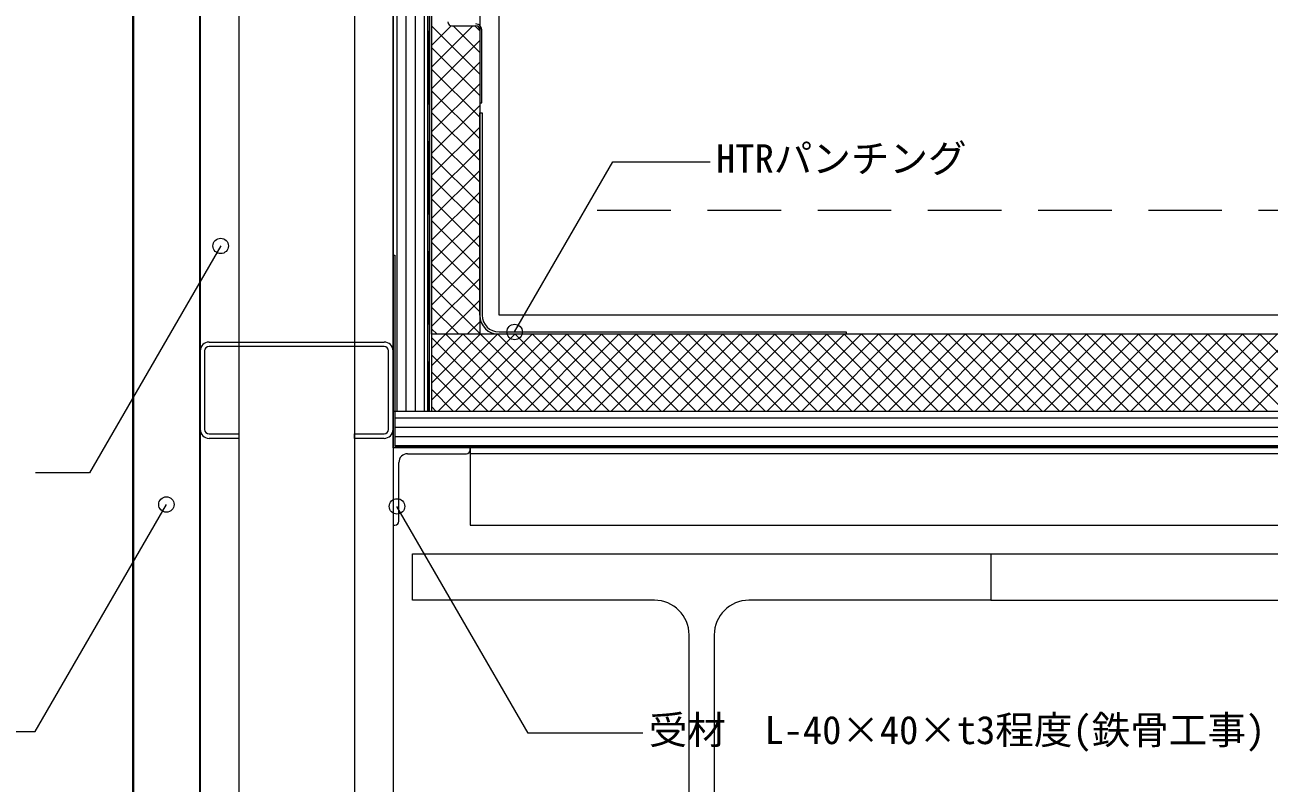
# Model space of a CAD drawing. Units: millimetres, scale not verified. Extents: x -1380 to 1380, y -955 to 955.
# Drawn here: x -781 to -136, y -509 to -115 of the extents above; entities that cross this region are included whole.
import ezdxf
from ezdxf.enums import TextEntityAlignment as Align

# ---------------------------------------------------------------- set-up
doc = ezdxf.new("R2010")
doc.units = ezdxf.units.MM
doc.header["$LTSCALE"] = 3
doc.linetypes.add('USER2', pattern=[19.05, 12.7, -6.35])
for name, color, linetype, lineweight in [('0-1_BOUSUI', 1, 'Continuous', 18), ('0-2_MOJI', 7, 'Continuous', 18), ('0-3_HATCH', 9, 'Continuous', 18), ('0-4_KANAMONO', 5, 'Continuous', 18), ('0-6_TEKKOTU', 7, 'Continuous', 18), ('0-8_dannnetu', 6, 'Continuous', 18), ('0-9_bo-do', 3, 'Continuous', 18), ('0-D_doubuti', 5, 'Continuous', 18)]:
    doc.layers.add(name, color=color, linetype=linetype, lineweight=lineweight)
doc.styles.add('ＭＳ ゴシック', font='')
doc.styles.get('ＭＳ ゴシック').set_extended_font_data('MS Gothic')

msp = doc.modelspace()

# ---------------------------------------------------------------- linework, layer by layer
at = {"layer": '0-1_BOUSUI', "linetype": 'USER2'}
msp.add_line((-571.291, 110.165), (-571.291, -315.835), dxfattribs=at)
at = {"layer": '0-1_BOUSUI'}
msp.add_lwpolyline([(504.271, -164.835), (250.131, -164.835), (205.273, -209.692), (205.273, -221.692), (161.131, -265.835), (-490.585, -265.835), (-534.727, -265.835), (-534.727, 105.308), (-550.585, 121.165), (-715.127, 121.165)], dxfattribs=at)
at = {"layer": '0-2_MOJI', "linetype": 'USER2'}
msp.add_line((-483.827, -211.368), (181.201, -211.368), dxfattribs=at)
at = {"layer": '0-2_MOJI'}
for points in [[(-526.692, -274.635), (-475.691, -186.298), (-425.253, -186.298)], [(-679.107, -229.986), (-747.093, -347.742), (-775.165, -347.742)], [(-800.449, -481.896), (-775.23, -481.896), (-707.244, -364.14)], [(-460.149, -482.891), (-519.698, -482.891), (-587.685, -365.135)]]:
    msp.add_lwpolyline(points, dxfattribs=at)
for centre in [(-679.107, -229.986), (-526.692, -274.635), (-707.244, -364.14), (-587.685, -365.135)]:
    msp.add_circle(centre, 4, dxfattribs=at)
at = {"layer": '0-3_HATCH'}
for p, q in [((-587.669, -315.835), (-587.669, 110.165)), ((-582.906, -315.835), (-582.906, 110.165)), ((-578.144, -315.835), (-578.144, 110.165)), ((-573.381, -315.835), (-573.381, 110.165)), ((-544.785, -140.782), (-569.755, -115.812)), ((-569.753, -125.967), (-559.548, -115.763)), ((-569.751, -137.19), (-548.341, -115.78)), ((-544.785, -129.556), (-558.561, -115.78)), ((-544.785, -118.331), (-547.336, -115.78)), ((-544.785, -152.007), (-569.753, -127.039)), ((-569.749, -148.414), (-544.785, -123.45)), ((-569.747, -159.637), (-544.785, -134.675)), ((-544.785, -163.232), (-569.751, -138.267)), ((-569.745, -170.861), (-544.785, -145.901)), ((-544.785, -174.458), (-569.749, -149.494)), ((-544.785, -185.683), (-569.747, -160.721)), ((-569.743, -182.084), (-544.785, -157.126)), ((-544.785, -196.908), (-569.745, -171.948)), ((-569.741, -193.307), (-544.785, -168.351)), ((-569.739, -204.531), (-544.785, -179.577)), ((-544.785, -208.133), (-569.743, -183.176)), ((-569.737, -215.754), (-544.785, -190.802)), ((-544.785, -219.359), (-569.741, -194.403)), ((-544.785, -230.584), (-569.739, -205.63)), ((-569.735, -226.977), (-544.785, -202.027)), ((-544.785, -241.809), (-569.737, -216.857)), ((-569.733, -238.201), (-544.785, -213.253)), ((-569.731, -249.424), (-544.785, -224.478)), ((-544.785, -253.035), (-569.735, -228.085)), ((-569.729, -260.648), (-544.785, -235.703)), ((-544.785, -264.26), (-569.733, -239.312)), ((-544.785, -275.485), (-569.731, -250.539)), ((-569.728, -271.871), (-544.785, -246.929)), ((-555.661, -275.835), (-569.729, -261.767)), ((-562.466, -275.835), (-544.785, -258.154)), ((-551.24, -275.835), (-544.785, -269.379)), ((-569.785, -283.154), (-562.466, -275.835)), ((-569.785, -292.134), (-553.486, -275.835)), ((-569.785, -301.114), (-544.505, -275.835)), ((-569.785, -310.095), (-535.525, -275.835)), ((-566.887, -275.835), (-569.727, -272.994)), ((-566.545, -315.835), (-526.545, -275.835)), ((-522.396, -315.835), (-562.396, -275.835)), ((-557.565, -315.835), (-517.565, -275.835)), ((-513.416, -315.835), (-553.416, -275.835)), ((-548.584, -315.835), (-508.584, -275.835)), ((-504.436, -315.835), (-544.436, -275.835)), ((-539.604, -315.835), (-499.604, -275.835)), ((-495.456, -315.835), (-535.456, -275.835)), ((-530.624, -315.835), (-490.624, -275.835)), ((-486.475, -315.835), (-526.475, -275.835)), ((-521.643, -315.835), (-481.643, -275.835)), ((-477.495, -315.835), (-517.495, -275.835)), ((-512.663, -315.835), (-472.663, -275.835)), ((-468.515, -315.835), (-508.515, -275.835)), ((-503.683, -315.835), (-463.683, -275.835)), ((-459.535, -315.835), (-499.535, -275.835)), ((-494.703, -315.835), (-454.703, -275.835)), ((-450.554, -315.835), (-490.554, -275.835)), ((-485.722, -315.835), (-445.722, -275.835)), ((-441.574, -315.835), (-481.574, -275.835)), ((-476.742, -315.835), (-436.742, -275.835)), ((-432.594, -315.835), (-472.594, -275.835)), ((-467.762, -315.835), (-427.762, -275.835)), ((-423.614, -315.835), (-463.614, -275.835)), ((-458.782, -315.835), (-418.782, -275.835)), ((-414.633, -315.835), (-454.633, -275.835)), ((-449.801, -315.835), (-409.801, -275.835)), ((-405.653, -315.835), (-445.653, -275.835)), ((-440.821, -315.835), (-400.821, -275.835)), ((-396.673, -315.835), (-436.673, -275.835)), ((-431.841, -315.835), (-391.841, -275.835)), ((-387.693, -315.835), (-427.693, -275.835)), ((-422.861, -315.835), (-382.861, -275.835)), ((-378.712, -315.835), (-418.712, -275.835)), ((-413.88, -315.835), (-373.88, -275.835)), ((-369.732, -315.835), (-409.732, -275.835)), ((-404.9, -315.835), (-364.9, -275.835)), ((-360.752, -315.835), (-400.752, -275.835)), ((-395.92, -315.835), (-355.92, -275.835)), ((-351.772, -315.835), (-391.772, -275.835)), ((-386.94, -315.835), (-346.94, -275.835)), ((-342.791, -315.835), (-382.791, -275.835)), ((-377.959, -315.835), (-337.959, -275.835)), ((-333.811, -315.835), (-373.811, -275.835)), ((-368.979, -315.835), (-328.979, -275.835)), ((-324.831, -315.835), (-364.831, -275.835)), ((-359.999, -315.835), (-319.999, -275.835)), ((-315.851, -315.835), (-355.851, -275.835)), ((-351.019, -315.835), (-311.019, -275.835)), ((-306.87, -315.835), (-346.87, -275.835)), ((-342.038, -315.835), (-302.038, -275.835)), ((-297.89, -315.835), (-337.89, -275.835)), ((-333.058, -315.835), (-293.058, -275.835)), ((-288.91, -315.835), (-328.91, -275.835)), ((-324.078, -315.835), (-284.078, -275.835)), ((-279.93, -315.835), (-319.93, -275.835)), ((-315.098, -315.835), (-275.098, -275.835)), ((-270.949, -315.835), (-310.949, -275.835)), ((-306.117, -315.835), (-266.117, -275.835)), ((-261.969, -315.835), (-301.969, -275.835)), ((-297.137, -315.835), (-257.137, -275.835)), ((-252.989, -315.835), (-292.989, -275.835)), ((-288.157, -315.835), (-248.157, -275.835)), ((-244.009, -315.835), (-284.009, -275.835)), ((-279.177, -315.835), (-239.177, -275.835)), ((-235.028, -315.835), (-275.028, -275.835)), ((-270.196, -315.835), (-230.196, -275.835)), ((-226.048, -315.835), (-266.048, -275.835)), ((-261.216, -315.835), (-221.216, -275.835)), ((-217.068, -315.835), (-257.068, -275.835)), ((-252.236, -315.835), (-212.236, -275.835)), ((-208.088, -315.835), (-248.088, -275.835)), ((-243.256, -315.835), (-203.256, -275.835)), ((-199.107, -315.835), (-239.107, -275.835)), ((-234.275, -315.835), (-194.275, -275.835)), ((-190.127, -315.835), (-230.127, -275.835)), ((-225.295, -315.835), (-185.295, -275.835)), ((-181.147, -315.835), (-221.147, -275.835)), ((-216.315, -315.835), (-176.315, -275.835)), ((-172.166, -315.835), (-212.166, -275.835)), ((-207.335, -315.835), (-167.335, -275.835)), ((-163.186, -315.835), (-203.186, -275.835)), ((-198.354, -315.835), (-158.354, -275.835)), ((-154.206, -315.835), (-194.206, -275.835)), ((-189.374, -315.835), (-149.374, -275.835)), ((-145.226, -315.835), (-185.226, -275.835)), ((-180.394, -315.835), (-140.394, -275.835)), ((-136.245, -315.835), (-176.245, -275.835)), ((-171.414, -315.835), (-131.414, -275.835)), ((-127.265, -315.835), (-167.265, -275.835)), ((-162.433, -315.835), (-122.433, -275.835)), ((-118.285, -315.835), (-158.285, -275.835)), ((-153.453, -315.835), (-113.453, -275.835)), ((-109.305, -315.835), (-149.305, -275.835)), ((-144.473, -315.835), (-104.473, -275.835)), ((-100.324, -315.835), (-140.324, -275.835)), ((-531.377, -315.835), (-569.785, -277.426)), ((-540.357, -315.835), (-569.785, -286.406)), ((-549.337, -315.835), (-569.785, -295.387)), ((-558.318, -315.835), (-569.785, -304.367)), ((-567.298, -315.835), (-569.785, -313.347)), ((-588.727, -319.26), (240.273, -319.26)), ((-588.727, -324.022), (240.273, -324.022)), ((-588.727, -328.785), (240.273, -328.785)), ((-588.727, -333.547), (240.273, -333.547))]:
    msp.add_line(p, q, dxfattribs=at)
at = {"layer": '0-4_KANAMONO'}
for p, q in [((-689.727, 105.565), (-689.727, -659.835)), ((-669.727, 60.165), (-669.727, -659.835)), ((-609.727, 60.165), (-609.727, -659.835)), ((-589.727, 60.165), (-589.727, -659.835)), ((-559.285, -115.78), (-546.785, -115.78)), ((-543.785, -155.78), (-543.785, -117.78)), ((-685.127, -279.835), (-594.327, -279.835)), ((-594.327, -282.135), (-685.127, -282.135)), ((-689.727, -325.235), (-689.727, -284.435)), ((-687.427, -284.435), (-687.427, -325.235)), ((-592.027, -325.235), (-592.027, -284.435)), ((-589.727, -284.435), (-589.727, -325.235))]:
    msp.add_line(p, q, dxfattribs=at)
for points in [[(-570.785, -315.835), (-570.785, -39.835), (-570.785, -36.102), (-570.785, 110.165), (-569.785, 110.165), (-569.786, -35.971), (-569.786, -39.792), (-569.785, -315.835)], [(241.273, -333.835), (241.273, -234.835), (242.273, -234.835), (242.273, -334.835), (-589.727, -334.835), (-589.727, -234.835), (-588.727, -234.835), (-588.727, -333.835)]]:
    msp.add_lwpolyline(points, close=True, dxfattribs=at)
for points in [[(-544.785, -117.78), (-544.785, -155.78), (-543.785, -155.78)], [(-544.785, -265.92), (-544.785, -160.835), (-543.585, -160.841), (-543.585, -265.909)], [(-534.785, -274.635), (-354.785, -274.635), (-354.785, -275.835), (-534.785, -275.835)], [(-685.127, -327.535), (-669.727, -327.535), (-669.727, -329.835), (-685.127, -329.835)], [(-594.327, -329.835), (-609.727, -329.835), (-609.727, -327.535), (-594.327, -327.535)]]:
    msp.add_lwpolyline(points, dxfattribs=at)
for centre, radius, start, end in [((-559.285, -113.78), 2, 180, 270), ((-546.785, -117.78), 3, 0, 90), ((-546.785, -117.78), 2, 0, 90), ((-534.785, -265.835), 10, 180.48766, 270), ((-534.785, -265.835), 8.8, 180.48766, 270), ((-685.127, -284.435), 4.6, 90, 180), ((-685.127, -284.435), 2.3, 90, 180), ((-594.327, -284.435), 4.6, 0, 90), ((-594.327, -284.435), 2.3, 360, 90), ((-685.127, -325.235), 4.6, 180, 270), ((-685.127, -325.235), 2.3, 180, 270), ((-594.327, -325.235), 2.3, 270, 0), ((-594.327, -325.235), 4.6, 270, 0)]:
    msp.add_arc(centre, radius, start, end, dxfattribs=at)
at = {"layer": '0-6_TEKKOTU'}
for p, q in [((-279.727, -389.835), (900.276, -389.835)), ((-279.727, -413.835), (900.276, -413.835)), ((-436.227, -659.835), (-436.227, -431.835)), ((-423.227, -431.835), (-423.227, -659.835))]:
    msp.add_line(p, q, dxfattribs=at)
msp.add_lwpolyline([(-454.227, -413.835), (-579.727, -413.835), (-579.727, -389.835), (-279.727, -389.835), (-279.727, -413.835), (-405.227, -413.835)], dxfattribs=at)
for centre, start, end in [((-454.227, -431.835), 0, 90), ((-405.227, -431.835), 90, 180)]:
    msp.add_arc(centre, 18, start, end, dxfattribs=at)
at = {"layer": '0-8_dannnetu'}
msp.add_line((240.273, -275.835), (-569.727, -275.835), dxfattribs=at)
msp.add_lwpolyline([(-569.785, 110.165), (-554.785, 110.165), (-544.785, 101.165), (-544.785, -275.835), (-569.727, -275.835), (-569.785, 60.165)], close=True, dxfattribs=at)
at = {"layer": '0-9_bo-do'}
for p, q in [((-724.727, -659.835), (-724.727, 110.165)), ((-724.377, 110.765), (-724.377, -659.835)), ((-690.077, 110.765), (-690.077, -659.835)), ((-689.727, -659.835), (-689.727, 110.765))]:
    msp.add_line(p, q, dxfattribs=at)
for points in [[(-589.727, 110.165), (-571.785, 110.165), (-571.785, -315.835), (-589.727, -315.835), (-589.727, -39.835), (-589.727, -16.467)], [(-588.727, -333.835), (240.273, -333.835), (240.273, -315.835), (-588.727, -315.835)]]:
    msp.add_lwpolyline(points, close=True, dxfattribs=at)
at = {"layer": '0-D_doubuti'}
for p, q in [((-582.227, -337.835), (-551.727, -337.835)), ((210.273, -337.835), (-549.727, -337.835)), ((-586.727, -372.835), (-586.727, -342.335))]:
    msp.add_line(p, q, dxfattribs=at)
msp.add_lwpolyline([(-549.727, -335.835), (-549.727, -334.835), (-589.727, -334.835), (-589.727, -374.835), (-588.727, -374.835)], dxfattribs=at)
msp.add_lwpolyline([(210.273, -334.835), (-549.727, -334.835), (-549.727, -374.835), (210.273, -374.835)], close=True, dxfattribs=at)
for centre, radius, start, end in [((-582.227, -342.335), 4.5, 90, 180), ((-551.727, -335.835), 2, 270, 0), ((-588.727, -372.835), 2, 270, 0)]:
    msp.add_arc(centre, radius, start, end, dxfattribs=at)

# ---------------------------------------------------------------- texts
at = {"layer": '0-2_MOJI', "style": 'ＭＳ ゴシック'}
for s, p in [('HTRパンチング', (-422.253, -196.298)), ('受材\u3000L-40×40×t3程度(鉄骨工事)', (-457.149, -492.891))]:
    msp.add_text(s, height=14.66, dxfattribs=at).set_placement(p, align=Align.BOTTOM_LEFT)

doc.saveas('drawing.dxf')
